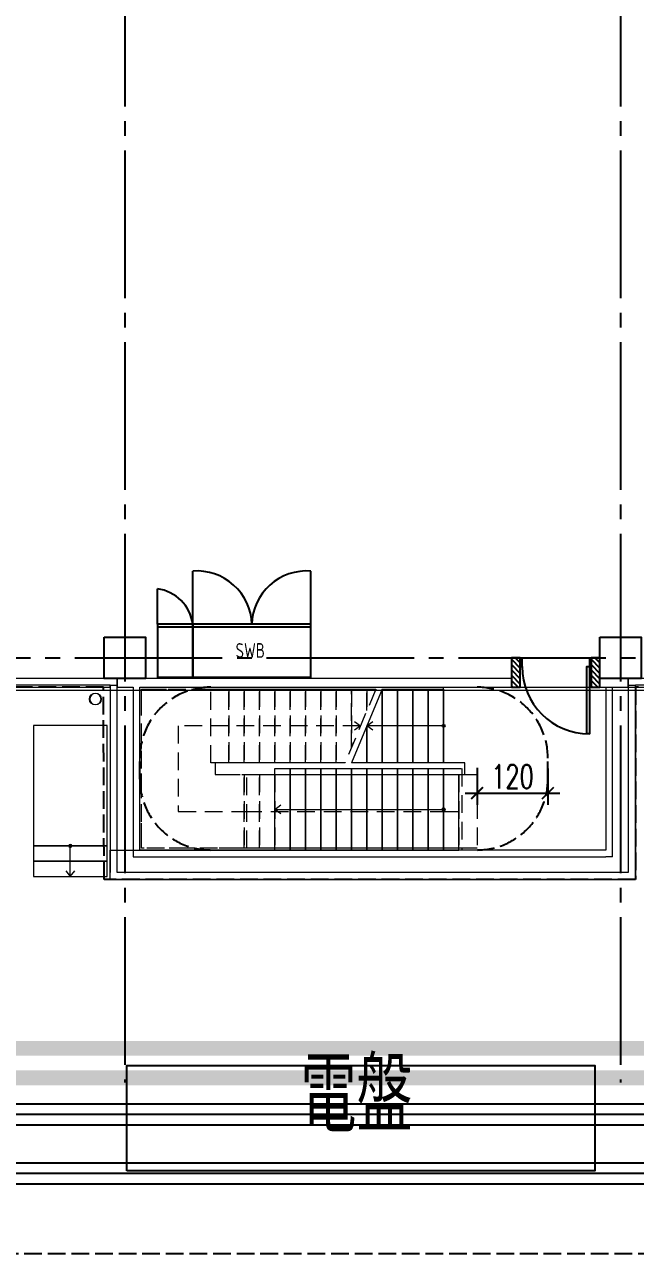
# Model space of a CAD drawing. Extents: x -18489 to 27370, y -8745 to 11880.
# Drawn here: x 6670 to 7705, y -1010 to 1074 of the extents above; entities that cross this region are included whole.
import ezdxf
from ezdxf.enums import TextEntityAlignment as Align

# ---------------------------------------------------------------- set-up
doc = ezdxf.new("R2010")
doc.units = 0
doc.header["$LTSCALE"] = 100
for name, pattern in [('X-S-FAB-L10$0$COL-CEN-LIN', [3.25, 2.5, -0.25, 0.25, -0.25]), ('X-S-FAB-L10$0$HIDDEN', [0.4, 0.3, -0.1]), ('X-S-FAB-L10$0$JJP_虛線(退縮線、投影線、地下室範圍、非屬本工程、圖面分區)', [0.45, 0.3, -0.15]), ('X-S-FAB-L10$0$虛線', [0.846667, 0.423333, -0.423333])]:
    doc.linetypes.add(name, pattern=pattern)
for name, color, linetype in [('188K-SM-03-F10-ELEC-EQ-Y2257103$0$E-PANEL', 255, 'Continuous'), ('188K-SM-03-F10-MECH-EQ-Y2257103$0$06-空調-空調', 21, 'Continuous'), ('188K-SM-07-F10-MECH-WWR-PIPE-Y2257103$0$M-P-CHR1-S', 20, 'Continuous'), ('188K-SM-07-F10-MECH-WWR-PIPE-Y2257103$0$M-P-CHS1-D', 5, 'Continuous'), ('188K-SM-07-F10-MECH-WWR-PIPE-Y2257103$0$M-P-PIPE-29', 6, 'Continuous'), ('188K-SM-07-F10-MECH-WWR-PIPE-Y2257103$0$M-P-PIPE-35', 1, 'Continuous'), ('X-S-FAB-L10$0$0-DIM-TXT', 8, 'Continuous'), ('X-S-FAB-L10$0$A-OBJE-MEP', 8, 'Continuous'), ('X-S-FAB-L10$0$A-STRS', 8, 'Continuous'), ('X-S-FAB-L10$0$A-WALL-EX', 8, 'Continuous'), ('X-S-FAB-L10$0$A-WALL-IN', 8, 'Continuous'), ('X-S-FAB-L10$0$BLOCK', 8, 'Continuous'), ('X-S-FAB-L10$0$CCL', 8, 'X-S-FAB-L10$0$COL-CEN-LIN'), ('X-S-FAB-L10$0$COL-S', 8, 'Continuous'), ('X-S-FAB-L10$0$DW_Frame', 8, 'Continuous'), ('X-S-FAB-L10$0$HID', 8, 'X-S-FAB-L10$0$HIDDEN'), ('X-S-FAB-L10$0$S-FNDN', 8, 'Continuous'), ('X-S-FAB-L10$0$S-SLAB-SHOW', 8, 'Continuous'), ('X-S-FAB-L10$0$WALL_188K_IN', 8, 'Continuous')]:
    doc.layers.add(name, color=color, linetype=linetype)
doc.styles.add('188K-SM-03-F10-ELEC-EQ-Y2257103$0$X-F-L25-E-PDP-EQ-200K$0$AA-TXT', font='isocp.shx', dxfattribs={"bigfont": 'chineset.shx'})
doc.styles.add('188K-SM-03-F10-MECH-EQ-Y2257103$0$00-AEX$0$HKEC', font='romans.shx', dxfattribs={"bigfont": 'china.shx'})
doc.styles.add('X-S-FAB-L10$0$CHINA', font='simplex.shx', dxfattribs={"width": 0.75, "bigfont": 'chineset.shx'})
doc.styles.add('X-S-FAB-L10$0$DimStyUse', font='romans.shx', dxfattribs={"width": 0.7})
doc.styles.add('X-S-FAB-L10$0$Standard', font='', dxfattribs={"width": 0.8})
doc.styles.add('X-S-FAB-L10$0$TG_NOTE_TEXT', font='simplex.shx', dxfattribs={"width": 0.75, "bigfont": 'chineset.shx'})
doc.styles.get('X-S-FAB-L10$0$Standard').set_extended_font_data('Microsoft JhengHei')
doc.dimstyles.new('X-S-FAB-L10$0$SLASHM', dxfattribs={"dimtxt": 40, "dimasz": 20, "dimexe": 20, "dimexo": 0, "dimgap": 8, "dimtad": 1, "dimdsep": 46, "dimtxsty": 'X-S-FAB-L10$0$DimStyUse', "dimblk": 'X-S-FAB-L10$0$_ArchTick', "dimcen": 10, "dimdle": 20, "dimclrt": 2, "dimazin": 0, "dimtfac": 1, "dimtix": 1, "dimtmove": 2, "dimatfit": 3, "dimfxl": 10, "dimtolj": 1, "dimarcsym": 0})

# ---------------------------------------------------------------- blocks, each defined once
blk = doc.blocks.new('X-S-FAB-L10$0$FAB2-L05')
at = {"layer": 'X-S-FAB-L10$0$CCL'}
for p, q in [((-19320, 11005), (-19320, 0)), ((-18480, 11005), (-18480, 0)), ((-26880, 720), (1210, 720))]:
    blk.add_line(p, q, dxfattribs=at)
at = {"layer": 'X-S-FAB-L10$0$COL-S'}
for points in [[(-19355, 755), (-19285, 755), (-19285, 685), (-19355, 685)], [(-18515, 755), (-18445, 755), (-18445, 685), (-18515, 685)]]:
    blk.add_lwpolyline(points, close=True, dxfattribs=at)
blk = doc.blocks.new('X-S-FAB-L10$0$_ArchTick')
at = {"color": 0, "linetype": 'ByBlock', "const_width": 0.15}
blk.add_lwpolyline([(-0.5, -0.5), (0.5, 0.5)], dxfattribs=at)
blk = doc.blocks.new('*D235')
at = {"layer": 'DefPoints', "color": 0, "lineweight": -2, "transparency": 16777216}
for p, q in [((7436.7, -186.7), (7436.7, -249.5)), ((7556.7, -188), (7556.7, -249.5)), ((7416.7, -229.5), (7576.7, -229.5))]:
    blk.add_line(p, q, dxfattribs=at)
at = {"layer": 'DefPoints', "color": 0, "transparency": 16777216}
for p in [(7436.7, -186.7), (7556.7, -188), (7556.7, -229.5)]:
    blk.add_point(p, dxfattribs=at)
at = {"layer": 'DefPoints', "color": 0, "lineweight": -2, "transparency": 16777216, "xscale": 20, "yscale": 20, "zscale": 20, "rotation": 180}
blk.add_blockref('X-S-FAB-L10$0$_ArchTick', (7436.7, -229.5), dxfattribs=at)
at = {"layer": 'DefPoints', "color": 0, "lineweight": -2, "transparency": 16777216, "xscale": 20, "yscale": 20, "zscale": 20}
blk.add_blockref('X-S-FAB-L10$0$_ArchTick', (7556.7, -229.5), dxfattribs=at)
at = {"layer": 'DefPoints', "color": 2, "transparency": 16777216, "insert": (7496.7, -201.5), "char_height": 40, "attachment_point": 5, "style": 'X-S-FAB-L10$0$DimStyUse'}
blk.add_mtext('\\A1;120', dxfattribs=at)
blk = doc.blocks.new('188K-SM-03-F10-MECH-EQ-Y2257103')
at = {"color": 1, "ltscale": 1000}
blk.add_lwpolyline([(6843.3, -870), (6843.3, -691.2), (7636.3, -691.2), (7636.3, -870)], close=True, dxfattribs=at)
blk.add_lwpolyline([(6843.3, -870), (6843.3, -691.2), (7636.3, -691.2), (7636.3, -870)], close=True, dxfattribs=at)
at = {"layer": '188K-SM-03-F10-MECH-EQ-Y2257103$0$06-空調-空調', "ltscale": 1000, "style": '188K-SM-03-F10-MECH-EQ-Y2257103$0$00-AEX$0$HKEC', "width": 0.8}
blk.add_text('電盤', height=125, dxfattribs=at).set_placement((7137.4, -841.6), align=Align.BOTTOM_LEFT)
blk.add_text('電盤', height=125, dxfattribs=at).set_placement((7137.4, -841.6), align=Align.BOTTOM_LEFT)
blk = doc.blocks.new('188K-SM-03-F10-ELEC-EQ-Y2257103$0$E-SWB')
at = {"color": 140}
for p, q in [((60, 90), (60, 180)), ((260, 90), (260, 180)), ((0, 90), (0, 150)), ((60, 85), (0, 85)), ((260, 85), (60, 85))]:
    blk.add_line(p, q, dxfattribs=at)
for points in [[(60, 90), (0, 90), (0, 0), (60, 0)], [(260, 90), (60, 90), (60, 0), (260, 0)]]:
    blk.add_lwpolyline(points, close=True, dxfattribs=at)
for centre, radius, start, end in [((66.7, 86.9), 93.4, 1.9321, 94.0935), ((253.3, 86.9), 93.4, 85.9065, 178.0679), ((-9.6, 80.4), 70.3, 7.8575, 82.1425)]:
    blk.add_arc(centre, radius, start, end, dxfattribs=at)
at = {"color": 140, "style": '188K-SM-03-F10-ELEC-EQ-Y2257103$0$X-F-L25-E-PDP-EQ-200K$0$AA-TXT', "width": 0.8}
blk.add_text('SWB', height=25, dxfattribs=at).set_placement((157.4, 45.4), align=Align.MIDDLE_CENTER)
blk = doc.blocks.new('188K-SM-03-F10-ELEC-EQ-Y2257103')
at = {"layer": '188K-SM-03-F10-ELEC-EQ-Y2257103$0$E-PANEL'}
blk.add_blockref('188K-SM-03-F10-ELEC-EQ-Y2257103$0$E-SWB', (6895, -33), dxfattribs=at)
blk = doc.blocks.new('188K-SM-07-F10-MECH-WWR-PIPE-Y2257103')
at = {"layer": '188K-SM-07-F10-MECH-WWR-PIPE-Y2257103$0$M-P-CHR1-S', "const_width": 25}
blk.add_lwpolyline([(2509.2, -325.3), (2509.2, -712.2), (14845.1, -712.2), (14845.1, -352.6), (16934.7, -352.6)], dxfattribs=at)
at = {"layer": '188K-SM-07-F10-MECH-WWR-PIPE-Y2257103$0$M-P-CHS1-D', "const_width": 25}
blk.add_lwpolyline([(2559.2, -324.4), (2559.2, -662.2), (14768.3, -662.2), (14768.3, -303.6), (16938.5, -303.6)], dxfattribs=at)
at = {"layer": '188K-SM-07-F10-MECH-WWR-PIPE-Y2257103$0$M-P-PIPE-29'}
for p, q in [((14879, -756.7), (3103.9, -756.7)), ((14879, -774.5), (3103.9, -774.5)), ((14879, -792.3), (2335, -792.3))]:
    blk.add_line(p, q, dxfattribs=at)
at = {"layer": '188K-SM-07-F10-MECH-WWR-PIPE-Y2257103$0$M-P-PIPE-35'}
for p, q in [((8989.5, -856.9), (5065.9, -856.9)), ((8989.5, -874.7), (5066, -874.7)), ((14979, -892.5), (2270.9, -892.5))]:
    blk.add_line(p, q, dxfattribs=at)
blk = doc.blocks.new('X-S-FAB-L10')
at = {"layer": 'X-S-FAB-L10$0$WALL_188K_IN'}
h = blk.add_hatch(dxfattribs=at)
h.set_pattern_fill('LINE', color=256, scale=2, angle=135)
h.set_pattern_definition([(135, (7510, -98.3835), (-4.49013, -4.49013), [])])
h.paths.add_polyline_path([(7510, -50), (7510, 0), (7495, 0), (7495, -50)])
h = blk.add_hatch(dxfattribs=at)
h.set_pattern_fill('LINE', color=256, scale=2, angle=135)
h.set_pattern_definition([(135, (7645, -98.3835), (-4.49013, -4.49013), [])])
h.paths.add_polyline_path([(7645, -50), (7645, 0), (7630, 0), (7630, -50)])
for p, q in [((7510, 0), (7510, -15)), ((7630, 0), (7630, -15))]:
    blk.add_line(p, q)
blk.add_lwpolyline([(7627, -15), (7627, -129), (7622.625, -129), (7622.625, -15)], close=True)
blk.add_arc((7627, -15), 114, 180, 270)
at = {"layer": 'X-S-FAB-L10$0$A-OBJE-MEP', "lineweight": 0, "flags": 128}
blk.add_lwpolyline([(6799.5, -70, 1), (6780.5, -70, 1)], format="xyb", close=True, dxfattribs=at)
at = {"layer": 'X-S-FAB-L10$0$A-OBJE-MEP', "lineweight": 0}
blk.add_circle((6790, -70), 10, dxfattribs=at)
at = {"layer": 'X-S-FAB-L10$0$A-STRS', "linetype": 'X-S-FAB-L10$0$虛線', "lineweight": 0}
for p, q in [((6868, -323), (6868, -53)), ((6868, -53), (6985.332, -53)), ((6985.332, -53), (7016, -53)), ((7016, -53), (7265.169, -53)), ((7016, -178), (6993, -178)), ((6993, -178), (6993, -198)), ((7213.169, -178), (7016, -178)), ((6993, -198), (7042, -198)), ((7042, -198), (7406, -198)), ((7042, -323), (6868, -323)), ((7406, -323), (7042, -323))]:
    blk.add_line(p, q, dxfattribs=at)
at = {"layer": 'X-S-FAB-L10$0$A-STRS', "linetype": 'X-S-FAB-L10$0$JJP_虛線(退縮線、投影線、地下室範圍、非屬本工程、圖面分區)', "lineweight": 0}
for p, q in [((6868, -323), (6868, -53)), ((6868, -53), (7016, -53)), ((6985.332, -178), (6985.332, -53)), ((7016, -53), (7016, -178)), ((7016, -53), (7016, -178)), ((7016, -53), (7016, -178)), ((7016, -178), (7016, -53)), ((7016, -53), (7042, -53)), ((7016, -53), (7016, -178)), ((7042, -53), (7042, -178)), ((7042, -178), (7042, -53)), ((7042, -53), (7068, -53)), ((7042, -53), (7042, -178)), ((7068, -53), (7068, -178)), ((7068, -178), (7068, -53)), ((7068, -53), (7094, -53)), ((7068, -53), (7068, -178)), ((7094, -53), (7094, -178)), ((7094, -178), (7094, -53)), ((7094, -53), (7120, -53)), ((7094, -53), (7094, -178)), ((7120, -53), (7120, -178)), ((7120, -178), (7120, -53)), ((7120, -53), (7146, -53)), ((7120, -53), (7120, -178)), ((7146, -53), (7146, -178)), ((7146, -178), (7146, -53)), ((7146, -53), (7172, -53)), ((7146, -53), (7146, -178)), ((7172, -53), (7172, -178)), ((7172, -178), (7172, -53)), ((7172, -53), (7198, -53)), ((7172, -53), (7172, -178)), ((7198, -53), (7198, -178)), ((7198, -178), (7198, -53)), ((7198, -53), (7224, -53)), ((7198, -53), (7198, -178)), ((7265.169, -53), (7213.169, -178)), ((7224, -53), (7224, -151.964)), ((7224, -151.964), (7224, -53)), ((7224, -53), (7250, -53)), ((7224, -53), (7224, -151.964)), ((7250, -53), (7250, -89.465)), ((7250, -89.465), (7250, -53)), ((7250, -53), (7265.169, -53)), ((7250, -53), (7250, -89.465)), ((7353.565, -178), (7353.565, -53)), ((7016, -115.5), (6930.5, -115.5)), ((6930.5, -115.5), (6930.5, -260.5)), ((7239.169, -115.5), (7016, -115.5)), ((7229.169, -108), (7239.169, -115.5)), ((7239.169, -115.5), (7229.169, -123)), ((6993, -178), (6985.332, -178)), ((7016, -178), (6993, -178)), ((6993, -178), (6993, -198)), ((7042, -178), (7016, -178)), ((7068, -178), (7042, -178)), ((7094, -178), (7068, -178)), ((7120, -178), (7094, -178)), ((7146, -178), (7120, -178)), ((7172, -178), (7146, -178)), ((7198, -178), (7172, -178)), ((7213.169, -178), (7198, -178)), ((6993, -198), (7042, -198)), ((7042, -323), (7042, -198)), ((7042, -323), (7042, -198)), ((7042, -198), (7042, -323)), ((7042, -323), (7042, -198)), ((7042, -198), (7068, -198)), ((7046.668, -323), (7046.668, -198)), ((7068, -323), (7068, -198)), ((7068, -198), (7068, -323)), ((7068, -323), (7068, -198)), ((7068, -198), (7094, -198)), ((7094, -323), (7094, -198)), ((7094, -198), (7094, -323)), ((7094, -323), (7094, -198)), ((7094, -198), (7120, -198)), ((7119.644, -188), (7119.644, -326)), ((7120, -323), (7120, -198)), ((7120, -198), (7120, -323)), ((7120, -323), (7120, -198)), ((7120, -198), (7146, -198)), ((7146, -323), (7146, -198)), ((7146, -198), (7146, -323)), ((7146, -323), (7146, -198)), ((7146, -198), (7172, -198)), ((7172, -323), (7172, -198)), ((7172, -198), (7172, -323)), ((7172, -323), (7172, -198)), ((7172, -198), (7198, -198)), ((7198, -323), (7198, -198)), ((7198, -198), (7198, -323)), ((7198, -323), (7198, -198)), ((7198, -198), (7224, -198)), ((7224, -323), (7224, -198)), ((7224, -198), (7224, -323)), ((7224, -323), (7224, -198)), ((7224, -198), (7250, -198)), ((7250, -323), (7250, -198)), ((7250, -198), (7250, -323)), ((7250, -323), (7250, -198)), ((7250, -198), (7276, -198)), ((7276, -323), (7276, -198)), ((7276, -198), (7276, -323)), ((7276, -323), (7276, -198)), ((7276, -198), (7302, -198)), ((7302, -323), (7302, -198)), ((7302, -198), (7302, -323)), ((7302, -323), (7302, -198)), ((7302, -198), (7328, -198)), ((7328, -323), (7328, -198)), ((7328, -198), (7328, -323)), ((7328, -323), (7328, -198)), ((7328, -198), (7354, -198)), ((7354, -323), (7354, -198)), ((7354, -198), (7354, -323)), ((7354, -323), (7354, -198)), ((7354, -198), (7380, -198)), ((7380, -188), (7410.844, -188)), ((7380, -323), (7380, -198)), ((7380, -198), (7380, -323)), ((7380, -323), (7380, -198)), ((7380, -198), (7406, -198)), ((7406, -198), (7436.668, -198)), ((7406, -323), (7406, -198)), ((7406, -198), (7406, -323)), ((7410.844, -188), (7410.844, -326)), ((7436.668, -198), (7436.668, -323)), ((6930.5, -260.5), (7042, -260.5)), ((7042, -260.5), (7380, -260.5)), ((7380, -260.5), (7406, -260.5)), ((7042, -323), (6868, -323)), ((7068, -323), (7042, -323)), ((7094, -323), (7068, -323)), ((7120, -323), (7094, -323)), ((7146, -323), (7120, -323)), ((7172, -323), (7146, -323)), ((7198, -323), (7172, -323)), ((7224, -323), (7198, -323)), ((7250, -323), (7224, -323)), ((7276, -323), (7250, -323)), ((7302, -323), (7276, -323)), ((7328, -323), (7302, -323)), ((7354, -323), (7328, -323)), ((7380, -323), (7354, -323)), ((7406, -323), (7380, -323)), ((7410.844, -326), (7380, -326)), ((7436.668, -323), (7406, -323))]:
    blk.add_line(p, q, dxfattribs=at)
at = {"layer": 'X-S-FAB-L10$0$A-STRS', "lineweight": 0}
for p, q in [((7276, -53), (7224, -178)), ((7276, -53), (7380, -53)), ((7276, -53), (7276, -178)), ((7276, -178), (7276, -53)), ((7276, -53), (7302, -53)), ((7276, -53), (7276, -178)), ((7302, -53), (7302, -178)), ((7302, -178), (7302, -53)), ((7302, -53), (7328, -53)), ((7302, -53), (7302, -178)), ((7328, -53), (7328, -178)), ((7328, -178), (7328, -53)), ((7328, -53), (7354, -53)), ((7328, -53), (7328, -178)), ((7354, -53), (7354, -178)), ((7354, -178), (7354, -53)), ((7354, -53), (7380, -53)), ((7354, -53), (7354, -178)), ((7380, -53), (7380, -178)), ((7380, -53), (7380, -178)), ((7250, -115.5), (7260, -108)), ((7250, -115.5), (7250, -178)), ((7250, -178), (7250, -115.5)), ((7250, -115.5), (7250, -178)), ((7354, -115.5), (7250, -115.5)), ((7260, -123), (7250, -115.5)), ((7380, -115.5), (7354, -115.5)), ((7380, -178), (7224, -178)), ((7250, -178), (7224, -178)), ((7276, -178), (7250, -178)), ((7302, -178), (7276, -178)), ((7328, -178), (7302, -178)), ((7354, -178), (7328, -178)), ((7380, -178), (7354, -178)), ((7094, -326), (7094, -188)), ((7094, -188), (7380, -188)), ((7094, -326), (7094, -188)), ((7094, -188), (7120, -188)), ((7120, -326), (7120, -188)), ((7120, -188), (7120, -326)), ((7120, -326), (7120, -188)), ((7120, -188), (7146, -188)), ((7146, -326), (7146, -188)), ((7146, -188), (7146, -326)), ((7146, -326), (7146, -188)), ((7146, -188), (7172, -188)), ((7172, -326), (7172, -188)), ((7172, -188), (7172, -326)), ((7172, -326), (7172, -188)), ((7172, -188), (7198, -188)), ((7198, -326), (7198, -188)), ((7198, -188), (7198, -326)), ((7198, -326), (7198, -188)), ((7198, -188), (7224, -188)), ((7224, -326), (7224, -188)), ((7224, -188), (7224, -326)), ((7224, -326), (7224, -188)), ((7224, -188), (7250, -188)), ((7250, -326), (7250, -188)), ((7250, -188), (7250, -326)), ((7250, -326), (7250, -188)), ((7250, -188), (7276, -188)), ((7276, -326), (7276, -188)), ((7276, -188), (7276, -326)), ((7276, -326), (7276, -188)), ((7276, -188), (7302, -188)), ((7302, -326), (7302, -188)), ((7302, -188), (7302, -326)), ((7302, -326), (7302, -188)), ((7302, -188), (7328, -188)), ((7328, -326), (7328, -188)), ((7328, -188), (7328, -326)), ((7328, -326), (7328, -188)), ((7328, -188), (7354, -188)), ((7354, -326), (7354, -188)), ((7354, -188), (7354, -326)), ((7354, -326), (7354, -188)), ((7354, -188), (7380, -188)), ((7380, -326), (7380, -188)), ((7380, -188), (7380, -326)), ((7094, -257), (7104, -249.5)), ((7094, -257), (7120, -257)), ((7104, -264.5), (7094, -257)), ((7120, -257), (7354, -257)), ((7354, -257), (7380, -257)), ((6685, -319), (6685, -371)), ((6810, -319), (6685, -319)), ((6810, -319), (6685, -319)), ((6685, -319), (6685, -345)), ((6747.5, -345), (6747.5, -319)), ((6810, -371), (6810, -319)), ((6810, -345), (6810, -319)), ((7380, -326), (7094, -326)), ((7120, -326), (7094, -326)), ((7146, -326), (7120, -326)), ((7172, -326), (7146, -326)), ((7198, -326), (7172, -326)), ((7224, -326), (7198, -326)), ((7250, -326), (7224, -326)), ((7276, -326), (7250, -326)), ((7302, -326), (7276, -326)), ((7328, -326), (7302, -326)), ((7354, -326), (7328, -326)), ((7380, -326), (7354, -326)), ((6685, -345), (6810, -345)), ((6810, -345), (6685, -345)), ((6685, -345), (6685, -371)), ((6685, -345), (6810, -345)), ((6747.5, -371), (6747.5, -345)), ((6810, -371), (6810, -345)), ((6685, -371), (6810, -371)), ((6685, -371), (6810, -371)), ((6740, -361), (6747.5, -371)), ((6747.5, -371), (6755, -361))]:
    blk.add_line(p, q, dxfattribs=at)
at = {"layer": 'X-S-FAB-L10$0$A-STRS', "lineweight": 0, "flags": 128}
for points in [[(7380, -118, -1), (7380, -113, -1)], [(7380, -259.5, -1), (7380, -254.5, -1)], [(6745, -319, 1), (6750, -319, 1)]]:
    blk.add_lwpolyline(points, format="xyb", close=True, dxfattribs=at)
at = {"layer": 'X-S-FAB-L10$0$A-WALL-EX', "lineweight": 0}
for p, q in [((6827, -35), (6815, -35)), ((6827, -35), (6815, -35)), ((6827, -46.5), (6827, -35)), ((7705, -35), (7693, -35)), ((7705, -35), (7693, -35)), ((7693, -35), (7693, -46.5)), ((6815, -46.5), (1800, -46.5)), ((6815, -46.5), (6827, -46.5)), ((6815, -46.5), (6827, -46.5)), ((7693, -46.5), (7705, -46.5)), ((7693, -46.5), (7705, -46.5)), ((12670, -46.5), (7705, -46.5))]:
    blk.add_line(p, q, dxfattribs=at)
at = {"layer": 'X-S-FAB-L10$0$A-WALL-EX', "lineweight": 0, "flags": 128}
for points in [[(6815, -35), (1800, -35)], [(6815, -35), (6827, -35)], [(6827, -364), (6827, -35)], [(7693, -35), (7693, -364)], [(7705, -35), (7693, -35)], [(12673.5, -35), (7705, -35)], [(1800, -50), (6815, -50)], [(1800, -50), (6815, -50)], [(1800, -50), (6815, -50)], [(1800, -50), (6815, -50)], [(1800, -50), (6815, -50)], [(1800, -50), (6815, -50)], [(1800, -50), (6815, -50)], [(1800, -50), (6815, -50)], [(6815, -46.5), (6815, -364)], [(6815, -50), (6815, -46.5)], [(7705, -364), (7705, -46.5)], [(7705, -50), (7705, -46.5)], [(7705, -50), (12670, -50)], [(6815, -376), (6815, -364)], [(7693, -364), (6827, -364)], [(7705, -376), (7705, -364)], [(6815, -376), (7705, -376)]]:
    blk.add_lwpolyline(points, dxfattribs=at)
at = {"layer": 'X-S-FAB-L10$0$A-WALL-IN', "lineweight": 0}
for p, q in [((7495, -35), (6827, -35)), ((6827, -35), (6827, -50)), ((7645, -35), (7645, -35)), ((7693, -50), (7693, -35)), ((6827, -50), (6853.7, -50)), ((6865, -50), (7495, -50)), ((7640, -50), (7654.95, -50)), ((7666.25, -50), (7693, -50))]:
    blk.add_line(p, q, dxfattribs=at)
at = {"layer": 'X-S-FAB-L10$0$A-WALL-IN', "lineweight": 0, "flags": 128}
for points in [[(6853.7, -50), (6853.7, -337.25)], [(6865, -325.95), (6865, -50)], [(7654.95, -50), (7654.95, -325.95)], [(7666.25, -337.25), (7666.25, -50)], [(7654.95, -325.95), (6865, -325.95)], [(6853.7, -337.25), (6865, -337.25)], [(6865, -337.25), (7654.95, -337.25)], [(7666.25, -337.25), (7654.95, -337.25)]]:
    blk.add_lwpolyline(points, dxfattribs=at)
at = {"layer": 'X-S-FAB-L10$0$COL-S'}
for p, q in [((6805, 35), (6875, 35)), ((6805, -35), (6805, 35)), ((6875, 35), (6875, -35)), ((7645, 35), (7715, 35)), ((7645, -35), (7645, 35)), ((6875, -35), (6805, -35)), ((7715, -35), (7645, -35))]:
    blk.add_line(p, q, dxfattribs=at)
at = {"layer": 'X-S-FAB-L10$0$DW_Frame'}
for points in [[(7510, -15), (7513, -15), (7513, -3), (7510, -3)], [(7630, -3), (7627, -3), (7627, -15), (7630, -15)]]:
    blk.add_lwpolyline(points, dxfattribs=at)
at = {"layer": 'X-S-FAB-L10$0$HID'}
for p, q in [((6803.531, -50), (2509.135, -50)), ((6804.756, -376), (6803.531, -50)), ((12670, -50), (7705, -50)), ((7705, -50), (7705, -376)), ((6865.332, -205.95), (6865.332, -169.95)), ((7556.668, -205.95), (7556.668, -169.95)), ((7705, -376), (6804.756, -376)), ((2509.405, -1010), (17209, -1010))]:
    blk.add_line(p, q, dxfattribs=at)
for centre, start, end in [((6985.332, -169.95), 90, 180), ((7436.668, -169.95), 0, 90), ((6985.332, -205.95), 180, 270), ((7436.668, -205.95), 270, 0)]:
    blk.add_arc(centre, 120, start, end, dxfattribs=at)
at = {"layer": 'X-S-FAB-L10$0$S-FNDN', "lineweight": 0, "flags": 128}
blk.add_lwpolyline([(4350, 7470), (1830, 7470), (1830, 1500), (1812.5, 1500), (1812.5, -55), (9330, -55), (9330, 7470)], close=True, dxfattribs=at)
at = {"layer": 'X-S-FAB-L10$0$S-SLAB-SHOW', "lineweight": 0, "flags": 128}
for points in [[(7705, -376), (6815, -376), (6815, -326), (7406, -326), (7406, -198), (7416, -198), (7416, -178), (7380, -178), (7380, -50), (7705, -50)], [(7655, -50), (7655, -326), (7406, -326), (7406, -198), (7416, -198), (7416, -178), (7380, -178), (7380, -50)], [(6685, -319), (6810, -319), (6810, -115), (6685, -115)]]:
    blk.add_lwpolyline(points, close=True, dxfattribs=at)
at = {"layer": 'X-S-FAB-L10$0$WALL_188K_IN'}
for points in [[(7510, -50), (7510, 0), (7495, 0), (7495, -50)], [(7645, -50), (7645, 0), (7630, 0), (7630, -50)]]:
    blk.add_lwpolyline(points, close=True, dxfattribs=at)
at = {"layer": 'X-S-FAB-L10$0$BLOCK'}
blk.add_blockref('X-S-FAB-L10$0$FAB2-L05', (26160, -720), dxfattribs=at)
at = {"style": 'X-S-FAB-L10$0$TG_NOTE_TEXT', "width": 0.5, "flags": 1}
for p in [(7463.301, 9020), (18268.251, 8649), (11197.77, 4800.167), (16485.801, 4800.167), (25420.27, 2635), (13360, 320.001, 0), (7463.301, -33.333)]:
    blk.add_attdef('WH', text='', height=20, dxfattribs=at).set_placement(p, align=Align.BOTTOM_LEFT)
at = {"width": 0.5}
for style, p in [('X-S-FAB-L10$0$TG_NOTE_TEXT', (7585, 9020)), ('X-S-FAB-L10$0$TG_NOTE_TEXT', (18389.95, 8649)), ('X-S-FAB-L10$0$TG_NOTE_TEXT', (11117.5, 4813.5)), ('X-S-FAB-L10$0$TG_NOTE_TEXT', (16607.5, 4813.5)), ('X-S-FAB-L10$0$TG_NOTE_TEXT', (25350, 2635)), ('X-S-FAB-L10$0$Standard', (13129.375, 325.001, 0)), ('X-S-FAB-L10$0$TG_NOTE_TEXT', (7585, -20))]:
    blk.add_attdef('DESC', text='', height=10, dxfattribs=dict(at, style=style)).set_placement(p, align=Align.BOTTOM_LEFT)
for tag, style, p in [('TYPE', 'X-S-FAB-L10$0$TG_NOTE_TEXT', (7619.286, 9020)), ('NO', 'X-S-FAB-L10$0$TG_NOTE_TEXT', (7650.095, 9020)), ('TYPE', 'X-S-FAB-L10$0$TG_NOTE_TEXT', (18424.236, 8649)), ('NO', 'X-S-FAB-L10$0$TG_NOTE_TEXT', (18455.045, 8649)), ('NO', 'X-S-FAB-L10$0$TG_NOTE_TEXT', (11088.595, 4813.5)), ('TYPE', 'X-S-FAB-L10$0$TG_NOTE_TEXT', (11151.786, 4813.5)), ('TYPE', 'X-S-FAB-L10$0$TG_NOTE_TEXT', (16641.786, 4813.5)), ('NO', 'X-S-FAB-L10$0$TG_NOTE_TEXT', (16672.595, 4813.5)), ('NO', 'X-S-FAB-L10$0$TG_NOTE_TEXT', (25313, 2635)), ('TYPE', 'X-S-FAB-L10$0$TG_NOTE_TEXT', (25350, 2635)), ('NO', 'X-S-FAB-L10$0$Standard', (13100, 320.001, 0)), ('TYPE', 'X-S-FAB-L10$0$Standard', (13129.375, 320.001, 0)), ('TYPE', 'X-S-FAB-L10$0$TG_NOTE_TEXT', (7619.286, -20)), ('NO', 'X-S-FAB-L10$0$TG_NOTE_TEXT', (7650.095, -20))]:
    blk.add_attdef(tag, text='', height=10, dxfattribs=dict(at, style=style)).set_placement(p, align=Align.BOTTOM_RIGHT)
at = {"style": 'X-S-FAB-L10$0$TG_NOTE_TEXT', "width": 0.5, "flags": 1}
for rotation, p in [(180, (43, 7480)), (180, (943, 7480)), (90, (24310, 3717.77)), (270, (17080, 1711.699))]:
    blk.add_attdef('WH', text='', height=20, rotation=rotation, dxfattribs=at).set_placement(p, align=Align.BOTTOM_LEFT)
at = {"width": 0.5}
for rotation, style, p in [(180, 'X-S-FAB-L10$0$Standard', (317.625, 7480)), (180, 'X-S-FAB-L10$0$Standard', (1217.625, 7480)), (90, 'X-S-FAB-L10$0$TG_NOTE_TEXT', (24310, 3647.5)), (270, 'X-S-FAB-L10$0$TG_NOTE_TEXT', (17080, 1605))]:
    blk.add_attdef('DESC', text='', height=10, rotation=rotation, dxfattribs=dict(at, style=style)).set_placement(p, align=Align.BOTTOM_LEFT)
for tag, rotation, style, p in [('TYPE', 180, 'X-S-FAB-L10$0$Standard', (317.625, 7480)), ('NO', 180, 'X-S-FAB-L10$0$Standard', (347, 7480)), ('TYPE', 180, 'X-S-FAB-L10$0$Standard', (1217.625, 7480)), ('NO', 180, 'X-S-FAB-L10$0$Standard', (1247, 7480)), ('TYPE', 90, 'X-S-FAB-L10$0$TG_NOTE_TEXT', (24310, 3647.5)), ('NO', 90, 'X-S-FAB-L10$0$TG_NOTE_TEXT', (24310, 3610.5)), ('TYPE', 270, 'X-S-FAB-L10$0$TG_NOTE_TEXT', (17080, 1605)), ('NO', 270, 'X-S-FAB-L10$0$TG_NOTE_TEXT', (17080, 1573))]:
    blk.add_attdef(tag, text='', height=10, rotation=rotation, dxfattribs=dict(at, style=style)).set_placement(p, align=Align.BOTTOM_RIGHT)
at = {"layer": 'X-S-FAB-L10$0$0-DIM-TXT', "style": 'X-S-FAB-L10$0$CHINA', "width": 0.75}
for p in [(667.414, 7855.1, -2689.4), (22627.353, 6728.814), (25644.722, 6728.814), (24778.787, 5569.051), (1118.252, 4980), (417.801, 4594.623), (23874.84, 4355), (22927.43, 4330.122), (23749.869, 3901.367), (417.801, 3765.236), (1118.252, 3730), (417.801, 3115.79), (536.882, 2227.832), (16908.994, 1782.652), (888.445, 880.466), (16977.43, 750), (18878.841, 750), (25641.221, 553.233), (21364.03, 526.894)]:
    blk.add_attdef('HIG', text='', height=80, dxfattribs=at).set_placement(p, align=Align.MIDDLE_LEFT)
at = {"layer": 'DefPoints'}
dim = blk.add_linear_dim(base=(7556.668, -229.507), p1=(7436.668, -186.724), p2=(7556.668, -187.95), dimstyle='X-S-FAB-L10$0$SLASHM', dxfattribs=at)
dim.commit()
dim.dimension.update_dxf_attribs({"geometry": '*D235', "text_midpoint": (7496.668, -201.507)})

msp = doc.modelspace()

# ---------------------------------------------------------------- block references
msp.add_blockref('X-S-FAB-L10', (0, 0))

# ---------------------------------------------------------------- next in the draw order: block references
msp.add_blockref('188K-SM-03-F10-MECH-EQ-Y2257103', (0, 0))

# ---------------------------------------------------------------- next in the draw order: block references
for name in ['188K-SM-03-F10-ELEC-EQ-Y2257103', '188K-SM-07-F10-MECH-WWR-PIPE-Y2257103']:
    msp.add_blockref(name, (0, 0))

doc.saveas('drawing.dxf')
